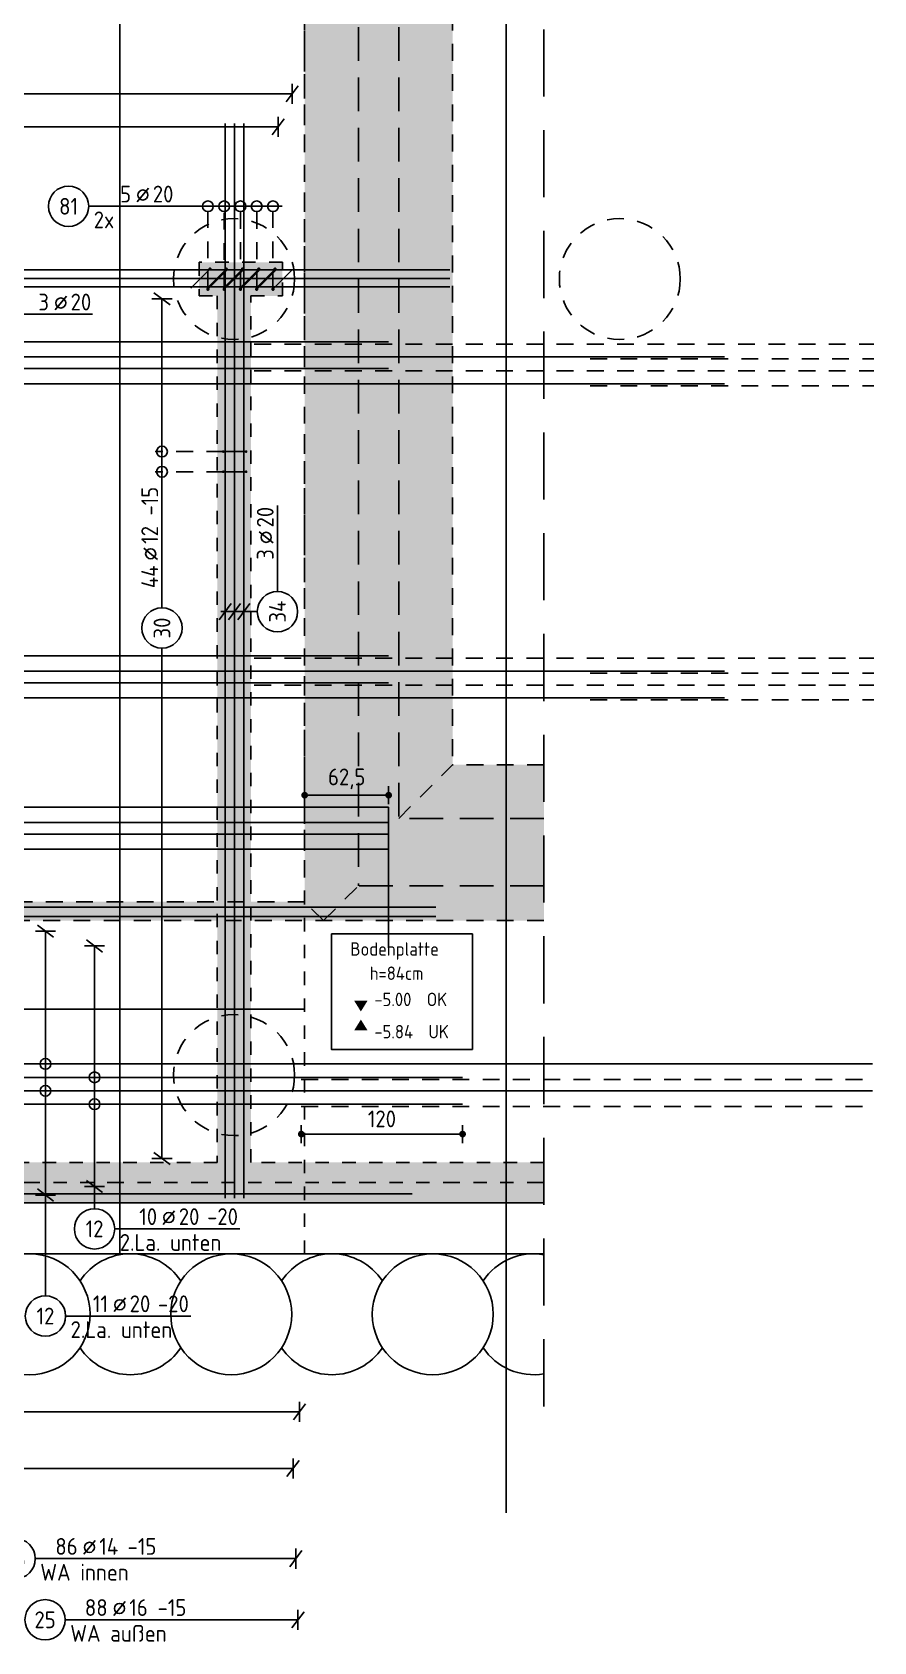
# Model space of a CAD drawing. Extents: x -59 to 99, y -34 to 56.
# Drawn here: x 16.81 to 23.07, y 16.66 to 28.64 of the extents above; entities that cross this region are included whole.
import ezdxf
from ezdxf.enums import TextEntityAlignment as Align

# ---------------------------------------------------------------- set-up
doc = ezdxf.new("R2010")
doc.units = 0
doc.header["$LTSCALE"] = 0.5
for name, pattern in [('AUSGEZOGEN', [1000.01, 1000, 0.01]), ('DIVIDE2', [0.625, 0.25, -0.125, 0, -0.125, 0, -0.125]), ('GESTRICHELTX2', [1.5, 1, -0.5]), ('HIDDEN', [0.375, 0.25, -0.125]), ('HIDDEN4', [0.12, 0.02, -0.1]), ('PUNKT', [0.175, 0.05, -0.125]), ('VERDECKT', [0.375, 0.25, -0.125]), ('VERDECKTX2', [0.75, 0.5, -0.25])]:
    doc.linetypes.add(name, pattern=pattern)
for name, color, linetype in [('AFB', 7, 'Continuous'), ('AFU', 7, 'Continuous'), ('BETON', 7, 'Continuous'), ('DRUEBER', 7, 'Continuous'), ('grau_dunkel', 7, 'Continuous'), ('grau_hell', 7, 'Continuous'), ('Gründungspfähle', 7, 'Continuous'), ('HILFE', 7, 'Continuous'), ('koten', 7, 'Continuous'), ('MASSE', 7, 'Continuous'), ('OBJEKT', 7, 'Continuous'), ('RND', 7, 'Continuous'), ('SCHRAFF', 7, 'Continuous'), ('TEXT', 7, 'Continuous'), ('Verbau', 7, 'Continuous'), ('VERDECKT', 7, 'Continuous')]:
    doc.layers.add(name, color=color, linetype=linetype)
doc.layers.add('NOPLOT', color=7, linetype='Continuous', plot=False)
doc.styles.add('txt', font='isocp.shx')
doc.linetypes.add('AFU_50L', pattern='A,0.75,["/",Standard,S=0.2,R=0,X=-0.01,Y=-0.1],0.07,["/",Standard,S=0.2,R=0,X=-0.01,Y=-0.1],0.75', length=1.57)
doc.dimstyles.new('DOT_I', dxfattribs={"dimscale": 0.5, "dimtxt": 0.25, "dimasz": 0.25, "dimexe": 0.1, "dimexo": 0.3, "dimgap": 0.1, "dimtad": 1, "dimdec": 3, "dimzin": 3, "dimtxsty": 'txt', "dimblk": 'DOT', "dimblk1": 'DOT', "dimblk2": 'DOT', "dimsah": 1, "dimcen": 0.1, "dimse1": 1, "dimse2": 1, "dimazin": 0, "dimtfac": 1, "dimtdec": 4, "dimtix": 1, "dimtmove": 2, "dimatfit": 3, "dimfxl": 0, "dimtvp": 1, "dimtolj": 1, "dimtzin": 0, "dimarcsym": 0})

# ---------------------------------------------------------------- blocks, each defined once
blk = doc.blocks.new('okrd_u')
at = {"layer": 'koten', "color": 7, "linetype": 'Continuous'}
blk.add_solid([(-0.125, -0.202), (0.125, -0.202), (0, 0)], dxfattribs=at)
at = {"layer": 'koten', "style": 'txt'}
blk.add_attdef('OKRD', (0.25, -0.35), '', height=0.25, dxfattribs=at)
blk = doc.blocks.new('okrd_o')
at = {"layer": 'koten', "color": 7, "linetype": 'Continuous'}
blk.add_solid([(-0.125, 0.202), (0.125, 0.202), (0, 0)], dxfattribs=at)
at = {"layer": 'koten', "style": 'txt'}
blk.add_attdef('OKRD', (0.25, 0.1), '', height=0.25, dxfattribs=at)
blk = doc.blocks.new('DOT')
at = {"layer": 'MASSE', "color": 7, "linetype": 'Continuous'}
for p, q in [((0, 0), (-1, 0)), ((0, 0.54), (0, -0.54))]:
    blk.add_line(p, q, dxfattribs=at)
at = {"layer": 'MASSE', "color": 7, "linetype": 'Continuous', "const_width": 0.2}
blk.add_lwpolyline([(-0.1, 0, 1), (0.1, 0, 1)], format="xyb", close=True, dxfattribs=at)
blk = doc.blocks.new('*D16')
at = {"layer": 'Defpoints', "color": 0, "linetype": 'AUSGEZOGEN', "transparency": 16777216}
for p in [(18.835, 22.962), (19.46, 22.962), (19.46, 22.962)]:
    blk.add_point(p, dxfattribs=at)
at = {"layer": 'MASSE', "color": 0, "linetype": 'AUSGEZOGEN', "lineweight": -2, "transparency": 16777216}
blk.add_line((18.96, 22.962), (19.335, 22.962), dxfattribs=at)
at = {"layer": 'MASSE', "color": 0, "linetype": 'AUSGEZOGEN', "lineweight": -2, "transparency": 16777216, "xscale": 0.125, "yscale": 0.125, "zscale": 0.125, "rotation": 180}
blk.add_blockref('DOT', (18.835, 22.962), dxfattribs=at)
at = {"layer": 'MASSE', "color": 0, "linetype": 'AUSGEZOGEN', "lineweight": -2, "transparency": 16777216, "xscale": 0.125, "yscale": 0.125, "zscale": 0.125}
blk.add_blockref('DOT', (19.46, 22.962), dxfattribs=at)
at = {"layer": 'MASSE', "color": 0, "linetype": 'AUSGEZOGEN', "transparency": 16777216, "insert": (19.148, 23.084), "char_height": 0.125, "attachment_point": 5, "style": 'txt'}
blk.add_mtext('\\A1;62,5', dxfattribs=at)
blk = doc.blocks.new('lei_gre')
at = {"layer": 'RND', "color": 7, "linetype": 'Continuous'}
for p, q in [((-0.09, -0.12), (0.09, 0.12)), ((0, 0.15), (0, -0.15))]:
    blk.add_line(p, q, dxfattribs=at)
blk = doc.blocks.new('RND_LEI')
at = {"layer": 'RND', "color": 7, "linetype": 'Continuous'}
blk.add_line((1.022, 0.066), (1.19, 0.27), dxfattribs=at)
for centre, radius in [((0, 0), 0.3), ((1.106, 0.168), 0.075)]:
    blk.add_circle(centre, radius, dxfattribs=at)
at = {"layer": 'RND', "color": 7, "linetype": 'Continuous', "style": 'txt'}
blk.add_attdef('ANZ', text='', height=0.25, dxfattribs=at).set_placement((0.931, 0.057), align=Align.RIGHT)
for tag, p in [('DUM', (1.253, 0.057)), ('ABSTD', (1.674, 0.057)), ('POSTXT', (0.374, -0.327))]:
    blk.add_attdef(tag, p, '', height=0.25, dxfattribs=at)
blk.add_attdef('POSL', text='', height=0.25, dxfattribs=at).set_placement((0, 0), align=Align.MIDDLE)
blk = doc.blocks.new('*D30')
at = {"layer": 'Defpoints', "color": 0, "linetype": 'AUSGEZOGEN', "transparency": 16777216}
for p in [(18.81, 20.44), (18.81, 20.44), (20.01, 20.44)]:
    blk.add_point(p, dxfattribs=at)
at = {"layer": 'MASSE', "color": 0, "linetype": 'AUSGEZOGEN', "lineweight": -2, "transparency": 16777216}
blk.add_line((19.885, 20.44), (18.935, 20.44), dxfattribs=at)
at = {"layer": 'MASSE', "color": 0, "linetype": 'AUSGEZOGEN', "lineweight": -2, "transparency": 16777216, "xscale": 0.125, "yscale": 0.125, "zscale": 0.125, "rotation": 180}
blk.add_blockref('DOT', (18.81, 20.44), dxfattribs=at)
at = {"layer": 'MASSE', "color": 0, "linetype": 'AUSGEZOGEN', "lineweight": -2, "transparency": 16777216, "xscale": 0.125, "yscale": 0.125, "zscale": 0.125}
blk.add_blockref('DOT', (20.01, 20.44), dxfattribs=at)
at = {"layer": 'MASSE', "color": 0, "linetype": 'AUSGEZOGEN', "transparency": 16777216, "insert": (19.41, 20.553), "char_height": 0.125, "attachment_point": 5, "style": 'txt'}
blk.add_mtext('\\A1;120', dxfattribs=at)

msp = doc.modelspace()

# ---------------------------------------------------------------- hatches: boundary and pattern name
at = {"layer": 'grau_dunkel'}
msp.add_hatch(color=21, dxfattribs=at).paths.add_polyline_path([(20.6151, 22.28883), (20.6151, 22.78883), (19.53512, 22.78883), (19.53512, 30.17883), (19.23512, 30.17883), (19.23512, 22.28883)])
at = {"layer": 'grau_hell'}
h = msp.add_hatch(color=9, dxfattribs=at)
h.paths.add_polyline_path([(19.53512, 22.78883), (19.93512, 23.18883), (19.93512, 30.57883), (19.53512, 30.17883)])
h.paths.add_polyline_path([(19.23512, 30.17883), (19.53512, 30.17883), (19.93512, 30.57883), (18.83512, 30.57883)])
h.paths.add_polyline_path([(19.23512, 30.17883), (18.83512, 30.57883), (18.83512, 22.16883), (18.97512, 22.02883), (19.23512, 22.28883)])
h.paths.add_polyline_path([(7.95012, 22.16883), (7.81012, 22.02883), (18.97512, 22.02883), (18.83512, 22.16883)])
h.paths.add_polyline_path([(7.81012, 22.02883), (7.95012, 22.16883), (7.95012, 24.51883), (7.81012, 24.37883)])
h.paths.add_polyline_path([(5.66012, 24.51883), (5.66012, 24.37883), (7.81012, 24.37883), (7.95012, 24.51883)])
h.paths.add_polyline_path([(20.6151, 22.02883), (20.6151, 22.28883), (19.23512, 22.28883), (18.97512, 22.02883)])
h.paths.add_polyline_path([(20.6151, 22.78883), (20.6151, 23.18883), (19.93512, 23.18883), (19.53512, 22.78883)])
at = {"layer": 'SCHRAFF', "linetype": 'AUSGEZOGEN'}
h = msp.add_hatch(dxfattribs=at)
h.set_pattern_fill('DOTS', scale=0.05, double=1)
h.set_pattern_definition([(0, (-0.63519, 3.144444), (0.0396875, 0.079375), [0, -0.079375])])
h.paths.add_polyline_path([(9.68512, 41.85383), (9.43512, 41.85383), (9.43512, 41.17883), (6.01012, 41.17883), (6.01012, 42.57883), (5.71012, 42.57883), (5.71012, 34.10383), (5.66012, 34.10383), (5.66012, 19.92883), (20.6151, 19.92883), (20.6151, 20.22883), (18.43512, 20.22883), (18.43512, 26.67883), (18.67012, 26.67883), (18.67012, 26.92883), (18.05012, 26.92883), (18.05012, 26.67883), (18.18512, 26.67883), (18.18512, 20.22883), (12.18512, 20.22883), (12.18512, 26.67883), (16.04012, 26.67883), (16.04012, 26.92883), (11.81512, 26.92883), (11.81512, 26.67883), (11.93512, 26.67883), (11.93512, 20.22883), (6.01012, 20.22883), (6.01012, 26.67883), (9.80512, 26.67883), (9.80512, 26.92883), (9.68512, 26.92883), (9.68512, 27.67383), (9.43512, 27.67383), (9.43512, 26.92883), (6.01012, 26.92883), (6.01012, 30.75383), (9.43512, 30.75383), (9.43512, 29.68383), (9.68512, 29.68383), (9.68512, 32.51883), (9.43512, 32.51883), (9.43512, 31.00383), (6.01012, 31.00383), (6.01012, 33.85383), (9.43512, 33.85383), (9.43512, 33.65383), (9.68512, 33.65383), (9.68512, 34.25383), (9.43512, 34.25383), (9.43512, 34.10383), (6.01012, 34.10383), (6.01012, 40.87883), (9.43512, 40.87883), (9.43512, 35.75383), (9.68512, 35.75383)])

# ---------------------------------------------------------------- linework, layer by layer
at = {"layer": 'AFB', "color": 1, "linetype": 'DIVIDE2'}
msp.add_line((20.6151, 20.07883), (5.86012, 20.07883), dxfattribs=at)
at = {"layer": 'AFU', "color": 8, "linetype": 'AFU_50L'}
msp.add_line((17.46012, 41.17883), (17.46012, 19.54883), dxfattribs=at)
at = {"layer": 'BETON', "color": 6, "linetype": 'AUSGEZOGEN'}
msp.add_line((5.66012, 19.92883), (20.6151, 19.92883), dxfattribs=at)
at = {"layer": 'DRUEBER', "color": 7, "linetype": 'PUNKT', "lineweight": -2}
for p, q in [((18.67012, 26.92883), (18.05012, 26.92883)), ((18.05012, 26.92883), (18.05012, 26.67883)), ((18.67012, 26.67883), (18.67012, 26.92883)), ((18.05012, 26.67883), (18.18512, 26.67883)), ((18.18512, 26.67883), (18.18512, 20.22883)), ((18.43512, 20.22883), (18.43512, 26.67883)), ((18.43512, 26.67883), (18.67012, 26.67883)), ((18.18512, 20.22883), (12.18512, 20.22883)), ((20.6151, 20.22883), (18.43512, 20.22883))]:
    msp.add_line(p, q, dxfattribs=at)
msp.add_lwpolyline([(20.6151, 19.92883), (5.66012, 19.92883), (5.66012, 34.10383), (5.71012, 34.10383), (5.71012, 42.57883)], dxfattribs=at)
at = {"layer": 'Gründungspfähle', "color": 171, "linetype": 'VERDECKT'}
for centre in [(18.31012, 26.80383), (21.18012, 26.80388), (18.31012, 20.87883)]:
    msp.add_circle(centre, 0.45, dxfattribs=at)
at = {"layer": 'HILFE', "color": 102, "linetype": 'GESTRICHELTX2'}
msp.add_line((20.6151, 18.41278), (20.6151, 42.57883), dxfattribs=at)
at = {"layer": 'HILFE', "color": 102, "linetype": 'HIDDEN4'}
msp.add_line((18.83512, 19.54883), (18.83512, 41.17883), dxfattribs=at)
at = {"layer": 'NOPLOT', "color": 191, "linetype": 'AUSGEZOGEN'}
for p, q in [((20.33512, 17.62097), (20.33512, 42.01327)), ((19.46012, 22.87209), (19.46012, 21.82614))]:
    msp.add_line(p, q, dxfattribs=at)
at = {"layer": 'NOPLOT', "color": 191, "linetype": 'Continuous'}
msp.add_line((18.83512, 21.36883), (7.95012, 21.36883), dxfattribs=at)
at = {"layer": 'OBJEKT', "color": 7, "linetype": 'AUSGEZOGEN'}
msp.add_line((5.66012, 19.54883), (20.6151, 19.54883), dxfattribs=at)
at = {"layer": 'OBJEKT', "color": 1, "linetype": 'AUSGEZOGEN'}
msp.add_lwpolyline([(19.03392, 21.93), (20.08338, 21.93), (20.08338, 21.06986), (19.03392, 21.06986)], close=True, dxfattribs=at)
at = {"layer": 'RND', "color": 7, "linetype": 'AUSGEZOGEN'}
for p, q in [((10.64478, 28.18228), (18.7415, 28.18228)), ((10.97277, 27.93686), (18.63795, 27.93686)), ((17.22851, 27.3457), (17.86851, 27.3457)), ((17.77335, 26.6571), (17.77335, 24.35665)), ((16.61715, 26.54188), (17.25715, 26.54188)), ((18.63265, 24.47857), (18.63265, 25.11857)), ((17.77335, 24.05665), (17.77335, 20.25735)), ((16.90647, 21.94965), (16.90647, 19.98624)), ((17.27191, 21.8401), (17.27191, 20.04961)), ((17.27191, 20.04961), (17.27191, 19.88441)), ((16.90647, 19.98624), (16.90647, 19.23562)), ((17.42191, 19.73441), (18.35316, 19.73441)), ((17.05647, 19.08562), (17.98772, 19.08562)), ((11.67483, 18.37311), (18.79694, 18.37311)), ((13.55706, 17.95109), (18.74855, 17.95109)), ((16.8306, 17.27977), (18.76979, 17.27977)), ((17.05373, 16.82472), (18.78545, 16.82472))]:
    msp.add_line(p, q, dxfattribs=at)
at = {"layer": 'RND', "color": 102, "linetype": 'AUSGEZOGEN'}
for p, q in [((17.22851, 27.3457), (18.66666, 27.3457)), ((18.48265, 24.32857), (18.21058, 24.32857))]:
    msp.add_line(p, q, dxfattribs=at)
at = {"layer": 'RND', "color": 102, "linetype": 'VERDECKT'}
for p, q in [((18.11522, 26.73445), (18.11522, 27.3957)), ((18.23624, 26.72195), (18.23624, 27.3957)), ((18.35726, 26.7282), (18.35726, 27.3957)), ((18.47827, 26.7282), (18.47827, 27.3957)), ((18.59929, 26.73445), (18.59929, 27.3957)), ((18.22955, 25.51986), (17.72335, 25.51986)), ((18.22955, 25.36986), (17.72335, 25.36986))]:
    msp.add_line(p, q, dxfattribs=at)
at = {"layer": 'RND', "color": 1, "linetype": 'AUSGEZOGEN'}
for points in [[(18.24444, 19.96306), (18.24444, 27.96306)], [(18.31353, 19.96306), (18.31353, 27.96306)], [(18.38263, 19.96306), (18.38263, 27.96306)], [(9.91572, 26.87255), (19.91572, 26.87255)], [(18.13068, 26.8782), (17.98926, 26.73678)], [(18.25169, 26.8782), (18.11027, 26.73678)], [(18.11522, 26.7282), (18.25664, 26.86963)], [(18.37271, 26.8782), (18.23129, 26.73678)], [(18.23624, 26.7282), (18.37766, 26.86963)], [(18.49373, 26.8782), (18.35231, 26.73678)], [(18.35726, 26.7282), (18.49868, 26.86963)], [(18.61474, 26.8782), (18.47332, 26.73678)], [(18.47827, 26.7282), (18.61969, 26.86963)], [(18.59929, 26.7282), (18.74071, 26.86963)], [(9.91572, 26.80917), (19.91572, 26.80917)], [(9.91572, 26.74579), (19.91572, 26.74579)], [(8.26012, 26.33754), (19.46012, 26.33754)], [(8.26012, 26.13754), (19.46012, 26.13754)], [(10.76012, 26.22539), (21.96012, 26.22539)], [(10.76012, 26.02539), (21.96012, 26.02539)], [(18.22955, 25.51986), (18.39956, 25.51986)], [(18.22955, 25.36986), (18.39956, 25.36986)], [(7.11012, 23.99887), (19.46012, 23.99887)], [(10.76012, 23.88672), (21.96012, 23.88672)], [(7.11012, 23.79887), (19.46012, 23.79887)], [(10.76012, 23.68672), (21.96012, 23.68672)], [(7.11012, 22.87209), (19.46012, 22.87209)], [(7.11012, 22.67209), (19.46012, 22.67209)], [(10.76012, 22.75994), (19.46012, 22.75994)], [(10.76012, 22.55994), (19.46012, 22.55994)], [(6.81012, 22.12971), (19.81012, 22.12971)], [(6.81012, 22.05895), (19.81012, 22.05895)], [(10.01012, 20.86204), (20.01012, 20.86204)], [(13.06012, 20.96204), (23.06012, 20.96204)], [(13.06012, 20.76204), (23.06012, 20.76204)], [(10.01012, 20.66204), (20.01012, 20.66204)], [(11.93512, 19.99514), (19.63512, 19.99514)]]:
    msp.add_lwpolyline(points, dxfattribs=at)
at = {"layer": 'RND', "color": 7, "linetype": 'AUSGEZOGEN'}
for points, const_width in [([(18.13068, 26.87195, -1), (18.13068, 26.88445, -1)], 0.0125), ([(18.25169, 26.87195, -1), (18.25169, 26.88445, -1)], 0.0125), ([(18.37271, 26.87195, -1), (18.37271, 26.88445, -1)], 0.0125), ([(18.49373, 26.87195, -1), (18.49373, 26.88445, -1)], 0.0125), ([(18.61474, 26.87195, -1), (18.61474, 26.88445, -1)], 0.0125), ([(18.11522, 26.72195, 1), (18.11522, 26.73445, 1)], 0.0125), ([(18.23624, 26.72195, 1), (18.23624, 26.73445, 1)], 0.0125), ([(18.35726, 26.72195, 1), (18.35726, 26.73445, 1)], 0.0125), ([(18.47827, 26.72195, 1), (18.47827, 26.73445, 1)], 0.0125), ([(18.59929, 26.72195, 1), (18.59929, 26.73445, 1)], 0.0125), ([(18.22455, 25.51986, 1), (18.23455, 25.51986, 1)], 0.01), ([(18.39456, 25.51986, 1), (18.40456, 25.51986, 1)], 0.01), ([(18.22455, 25.36986, 1), (18.23455, 25.36986, 1)], 0.01), ([(18.39456, 25.36986, 1), (18.40456, 25.36986, 1)], 0.01)]:
    msp.add_lwpolyline(points, format="xyb", close=True, dxfattribs=dict(at, const_width=const_width))
at = {"layer": 'RND', "color": 1, "linetype": 'HIDDEN'}
for points in [[(18.46012, 26.32027), (23.06975, 26.32027)], [(18.46012, 26.12027), (23.06975, 26.12027)], [(20.96012, 26.2097), (23.06975, 26.2097)], [(20.96012, 26.0097), (23.06975, 26.0097)], [(18.46012, 23.98159), (23.06975, 23.98159)], [(20.96012, 23.87102), (23.06975, 23.87102)], [(18.46012, 23.78159), (23.06975, 23.78159)], [(20.96012, 23.67102), (23.06975, 23.67102)], [(18.81012, 20.84644), (23.06975, 20.84644)], [(18.81012, 20.64644), (23.06975, 20.64644)]]:
    msp.add_lwpolyline(points, dxfattribs=at)
at = {"layer": 'RND', "color": 7, "linetype": 'AUSGEZOGEN'}
for centre in [(18.11522, 27.3457), (18.23624, 27.3457), (18.35726, 27.3457), (18.47827, 27.3457), (18.59929, 27.3457), (17.77335, 25.51986), (17.77335, 25.36986), (16.90647, 20.96204), (17.27191, 20.86204), (16.90647, 20.76204), (17.27191, 20.66204)]:
    msp.add_circle(centre, 0.04, dxfattribs=at)
at = {"layer": 'Verbau', "color": 171}
for centre in [(16.78851, 19.09883), (18.28851, 19.09883), (19.78851, 19.09883)]:
    msp.add_circle(centre, 0.45, dxfattribs=at)
for centre, start, end in [((17.53851, 19.09883), 33.55731, 146.44269), ((19.03851, 19.09883), 33.55731, 146.44269), ((20.53851, 19.09883), 80.200996, 146.44269), ((17.53851, 19.09883), 213.55731, 326.44269), ((19.03851, 19.09883), 213.55731, 326.44269), ((20.53851, 19.09883), 213.55731, 279.799004)]:
    msp.add_arc(centre, 0.45, start, end, dxfattribs=at)
at = {"layer": 'VERDECKT', "color": 7, "linetype": 'VERDECKT'}
for p, q in [((18.83512, 30.57883), (18.83512, 22.16883)), ((19.93512, 30.57883), (19.93512, 23.18883)), ((19.53512, 22.78883), (19.93512, 23.18883)), ((20.6151, 23.18883), (19.93512, 23.18883)), ((18.97512, 22.02883), (19.23512, 22.28883)), ((18.83512, 22.16883), (7.95012, 22.16883)), ((18.97512, 22.02883), (18.83512, 22.16883)), ((20.6151, 22.02883), (7.81012, 22.02883))]:
    msp.add_line(p, q, dxfattribs=at)
at = {"layer": 'VERDECKT', "color": 7, "linetype": 'VERDECKTX2'}
for p, q in [((19.23512, 30.17883), (19.23512, 22.28883)), ((19.53512, 30.17883), (19.53512, 22.78883)), ((20.6151, 22.78883), (19.53512, 22.78883)), ((20.6151, 22.28883), (19.23512, 22.28883))]:
    msp.add_line(p, q, dxfattribs=at)

# ---------------------------------------------------------------- block references
at = {"layer": 'koten', "color": 6, "linetype": 'AUSGEZOGEN', "xscale": 0.4, "yscale": 0.4, "zscale": 0.4}
for name, p, values in [('okrd_o', (19.2533, 21.35224), {'OKRD': '-5.00  OK'}), ('okrd_u', (19.2533, 21.29224), {'OKRD': '-5.84  UK'})]:
    msp.add_blockref(name, p, dxfattribs=at).add_auto_attribs(values)
at = {"layer": 'RND', "color": 7, "linetype": 'AUSGEZOGEN', "xscale": 0.5, "yscale": 0.5, "zscale": 0.5}
for p in [(18.7415, 28.18228), (18.63795, 27.93686), (18.79694, 18.37311), (18.74855, 17.95109), (18.76979, 17.27977), (18.78545, 16.82472)]:
    msp.add_blockref('lei_gre', p, dxfattribs=at)
for p, values in [((17.07851, 27.3457), {'POSL': '81', 'DUM': '20', 'ANZ': '5', 'POSTXT': '2x'}), ((16.46715, 26.54188), {'POSL': '12', 'DUM': '20', 'ANZ': '3'}), ((17.27191, 19.73441), {'POSL': '12', 'DUM': '20', 'ANZ': '10', 'ABSTD': '-20', 'POSTXT': '2.La. unten'}), ((16.90647, 19.08562), {'POSL': '12', 'DUM': '20', 'ANZ': '11', 'ABSTD': '-20', 'POSTXT': '2.La. unten'}), ((16.6806, 17.27977), {'POSL': '26', 'DUM': '14', 'ANZ': '86', 'ABSTD': '-15', 'POSTXT': 'WA innen'}), ((16.90373, 16.82472), {'POSL': '25', 'DUM': '16', 'ANZ': '88', 'ABSTD': '-15', 'POSTXT': 'WA außen'})]:
    msp.add_blockref('RND_LEI', p, dxfattribs=at).add_auto_attribs(values)
at = {"layer": 'RND', "color": 7, "linetype": 'AUSGEZOGEN', "xscale": 0.5, "yscale": 0.5, "zscale": 0.5, "rotation": 270}
for p in [(17.77335, 26.6571), (16.90647, 21.94965), (17.27191, 21.8401), (17.77335, 20.25735), (16.90647, 19.98624), (17.27191, 20.04961)]:
    msp.add_blockref('lei_gre', p, dxfattribs=at)
at = {"layer": 'RND', "color": 7, "linetype": 'AUSGEZOGEN', "xscale": 0.5, "yscale": 0.5, "zscale": 0.5, "rotation": 90}
for p, values in [((17.77335, 24.20665), {'POSL': '30', 'DUM': '12', 'ANZ': '44', 'ABSTD': '-15'}), ((18.63265, 24.32857), {'POSL': '34', 'DUM': '20', 'ANZ': '3'})]:
    msp.add_blockref('RND_LEI', p, dxfattribs=at).add_auto_attribs(values)
at = {"layer": 'RND', "color": 102, "linetype": 'AUSGEZOGEN', "xscale": 0.5, "yscale": 0.5, "zscale": 0.5, "rotation": 180}
for p in [(18.24444, 24.32857), (18.31353, 24.32857), (18.38263, 24.32857)]:
    msp.add_blockref('lei_gre', p, dxfattribs=at)

# ---------------------------------------------------------------- texts
at = {"layer": 'TEXT', "color": 1, "linetype": 'AUSGEZOGEN', "style": 'txt'}
for s, p in [('Bodenplatte', (19.17431, 21.76745)), ('h=84cm', (19.31849, 21.58714))]:
    msp.add_text(s, height=0.1, dxfattribs=at).set_placement(p)

# ---------------------------------------------------------------- dimensions: what is measured, and where the dimension line sits
at = {"layer": 'MASSE', "color": 7, "linetype": 'AUSGEZOGEN'}
for base, p1, p2, override, picture, middle in [((19.46012, 22.96197), (18.83512, 22.96197), (19.46012, 22.96197), {"dimdec": 1, "dimlfac": 100}, '*D16', (19.14762, 23.08386)), ((18.81012, 20.44043), (20.01012, 20.44043), (18.81012, 20.44043), {"dimdec": 0, "dimlfac": 100}, '*D30', (19.41012, 20.55294))]:
    dim = msp.add_linear_dim(base=base, p1=p1, p2=p2, dimstyle='DOT_I', override=override, dxfattribs=at)
    dim.commit()
    dim.dimension.update_dxf_attribs({"geometry": picture, "text_midpoint": middle})

doc.saveas('drawing.dxf')
